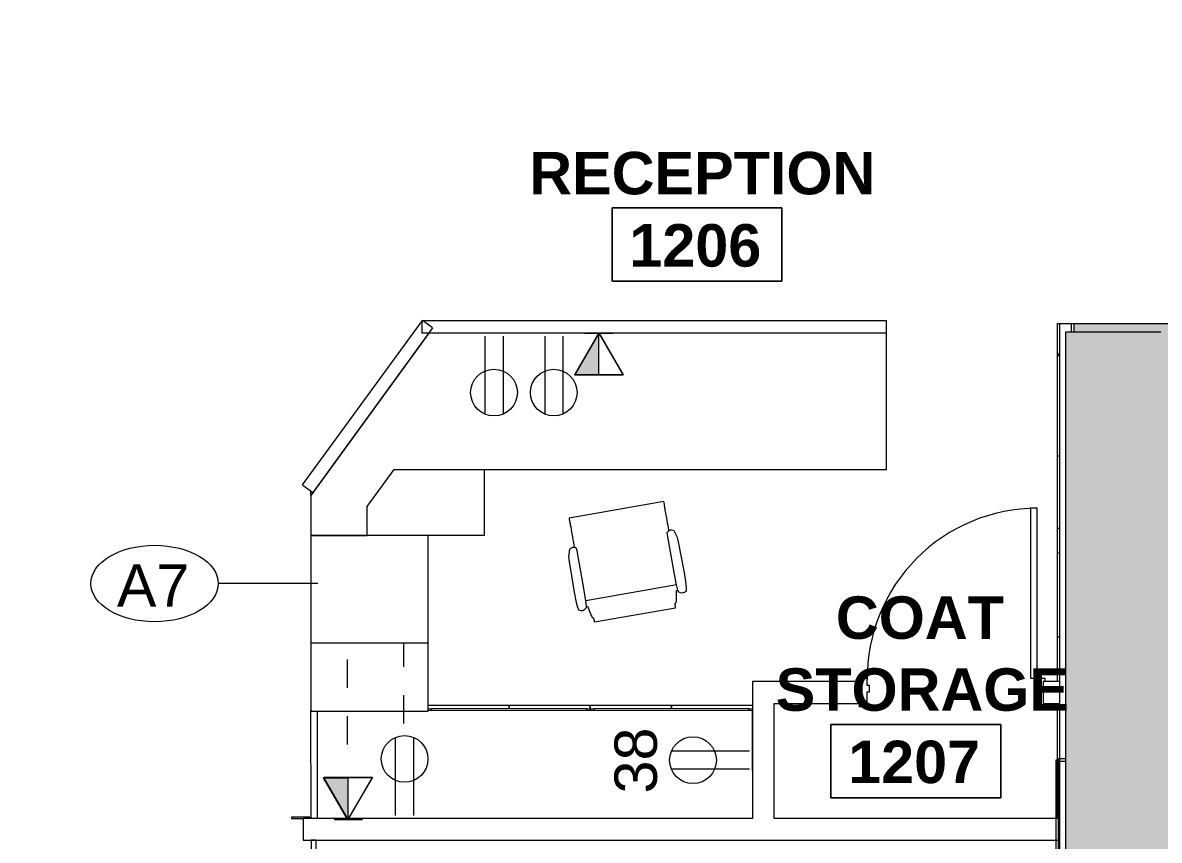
# Model space of a CAD drawing. Header units: inches. Extents: x -326 to 986, y -79 to 1436.
# Drawn here: x 265.2 to 506, y 724.9 to 898.2 of the extents above; entities that cross this region are included whole.
import ezdxf

# ---------------------------------------------------------------- set-up
doc = ezdxf.new("R2010")
doc.units = ezdxf.units.IN
doc.header["$LTSCALE"] = 48
doc.header["$MEASUREMENT"] = 0
doc.linetypes.add('Dash', pattern=[0.25, 0.125, -0.125])
for name, color, linetype, lineweight in [('A-ANNO-NOTE', 4, 'Continuous', 13), ('A-AREA-IDEN', 1, 'Continuous', 9), ('A-DETL', 8, 'Continuous', 9), ('A-DETL-GENF', 247, 'Continuous', 9), ('A-DETL-THIN', 8, 'Continuous', 9), ('A-DOOR', 8, 'Continuous', 13), ('A-GENM', 8, 'Continuous', 9), ('A-GLAZ-CURT', 8, 'Continuous', 9), ('A-WALL', 8, 'Continuous', 13), ('A-WALL-PATT', 8, 'Continuous', 13), ('I-FURN', 47, 'Continuous', 9), ('I-WALL', 8, 'Continuous', 13), ('Q-CASE', 8, 'Continuous', 9), ('Q-SPCQ-IDEN', 8, 'Continuous', 9)]:
    doc.layers.add(name, color=color, linetype=linetype, lineweight=lineweight)
doc.styles.add('Arial', font='arial.ttf', dxfattribs={"height": 9})
doc.styles.add('Swis721 Lt BT', font='swissl.ttf', dxfattribs={"height": 9})
doc.styles.add('Swis721 Lt BT_B', font='', dxfattribs={"height": 9})
doc.styles.get('Swis721 Lt BT_B').set_extended_font_data('Swis721 Lt BT', bold=True)
pattern_1 = [(0, (0, 0), (30.72, 7.68), [1.267, -21.773, 1.267, -21.773, -122.88]), (0, (0, 0), (30.72, 7.68), [-46.08, 1.267, -44.813, 1.267, -21.773, -53.76]), (0, (0, 0), (30.72, 7.68), [-115.2, 1.267, -14.093, 1.267, -37.133]), (120, (11.52, 3.84), (-22.011075, 22.7643), [1.267, -21.773, 1.267, -21.773, -122.88]), (120, (11.52, 3.84), (-22.011075, 22.7643), [-46.08, 1.267, -44.813, 1.267, -21.773, -53.76]), (120, (11.52, 3.84), (-22.011075, 22.7643), [-115.2, 1.267, -14.093, 1.267, -37.133]), (240, (15.36, 19.2), (-8.708925, -30.4443), [1.267, -21.773, 1.267, -21.773, -122.88]), (240, (15.36, 19.2), (-8.708925, -30.4443), [-46.08, 1.267, -44.813, 1.267, -21.773, -53.76]), (240, (15.36, 19.2), (-8.708925, -30.4443), [-115.2, 1.267, -14.093, 1.267, -37.133])]

# ---------------------------------------------------------------- blocks, each defined once
blk = doc.blocks.new('Door - Single - Solid Door-8464396-Level XX  POWER _ SIGNAL NEW')
at = {"layer": 'A-DOOR'}
for p, q in [((-15.63, 2.97), (-14.13, 2.97)), ((-15.63, 2.22), (-15.63, 2.97)), ((-14.13, 2.97), (-14.13, -0.15)), ((22.12, 2.97), (23.62, 2.97)), ((22.12, -0.15), (22.12, 2.97)), ((23.62, 2.97), (23.62, 2.22)), ((-15.63, -3.15), (-15.63, -2.4)), ((-14.13, -0.15), (-13.63, -0.15)), ((-14.13, -1.65), (-14.13, -3.15)), ((-13.63, -1.65), (-14.13, -1.65)), ((-13.63, -0.15), (-13.63, -1.65)), ((21.62, -0.15), (22.12, -0.15)), ((21.62, -1.65), (21.62, -0.15)), ((22.12, -1.65), (21.62, -1.65)), ((22.12, -3.15), (22.12, -1.65)), ((23.62, -2.4), (23.62, -3.15)), ((-14.13, -3.15), (-15.63, -3.15)), ((-12.63, -3.15), (-14.01, -3.15)), ((-14.01, -3.15), (-14.01, -39.15)), ((-12.63, -39.15), (-12.63, -3.15)), ((23.62, -3.15), (22.12, -3.15)), ((-14.01, -39.15), (-12.63, -39.15))]:
    blk.add_line(p, q, dxfattribs=at)
blk.add_arc((-14.01, -3.15), 36, 270, 0.5, dxfattribs=at)
blk = doc.blocks.new('Casework 1 - Casework 1-8306338-Level XX  POWER _ SIGNAL NEW')
at = {"layer": 'Q-CASE'}
for p, q in [((324.48, 800.24), (349.86, 835.12)), ((352.04, 833.53), (326.66, 798.65)), ((349.73, 835.12), (448.19, 835.12)), ((349.73, 835.12), (349.73, 832.43)), ((352.04, 833.53), (349.86, 835.12)), ((448.19, 832.43), (448.19, 835.12)), ((351.24, 832.43), (326.19, 798)), ((448.19, 832.43), (349.73, 832.43)), ((448.19, 832.43), (351.24, 832.43)), ((448.19, 803.51), (448.19, 832.43)), ((338.19, 795.65), (343.9, 803.51)), ((343.9, 803.51), (448.19, 803.51)), ((363.01, 789.61), (363.01, 803.51)), ((324.48, 800.24), (326.66, 798.65)), ((326.19, 798), (326.19, 789.61)), ((326.23, 798.05), (326.23, 798.97)), ((338.19, 789.61), (338.19, 795.65)), ((326.19, 789.61), (326.19, 789.51)), ((326.19, 789.61), (338.19, 789.61)), ((326.19, 789.51), (338.19, 789.51)), ((326.19, 789.51), (326.19, 752.28)), ((338.19, 789.51), (338.19, 789.61)), ((338.19, 789.61), (363.01, 789.61)), ((351.09, 789.51), (338.19, 789.51)), ((351.09, 752.28), (351.09, 789.51)), ((326.19, 752.28), (351.09, 752.28))]:
    blk.add_line(p, q, dxfattribs=at)
blk = doc.blocks.new('Casework 8 - Casework 2-8418156-Level XX  POWER _ SIGNAL NEW')
at = {"layer": 'Q-CASE'}
for p, q in [((963.03, 774.75), (894.3, 774.71)), ((963.04, 762.03), (963.03, 774.75))]:
    blk.add_line(p, q, dxfattribs=at)
blk = doc.blocks.new('CW Cupbd2 - UB 34_5_h x 24_d - 2 Doors - 2 Shelves 2-8683934-Level XX  POWER _ SIGNAL NEW')
at = {"layer": 'Q-CASE'}
for p, q in [((2, -25.61), (2, -25.2)), ((2, -25.61), (2, -26.36)), ((2.75, -25.61), (2, -25.61)), ((19.18, -26.36), (2, -26.36)), ((2.75, -25.2), (2.75, -25.61)), ((2.75, -25.61), (19.18, -25.61)), ((19.18, -26.36), (19.18, -25.61)), ((19.18, -25.61), (35.62, -25.61)), ((19.18, -25.61), (19.18, -26.36)), ((36.36, -26.36), (19.18, -26.36)), ((35.62, -25.61), (35.62, -25.18)), ((36.36, -25.61), (35.62, -25.61))]:
    blk.add_line(p, q, dxfattribs=at)
blk = doc.blocks.new('CW Cupbd2 - UB 34_5_h x 24_d - 2 Doors - 2 Shelves 2-V34-Level XX  POWER _ SIGNAL NEW')
at = {"layer": 'Q-CASE'}
for p, q in [((2.75, -25.61), (2, -25.61)), ((19.18, -26.36), (2, -26.36)), ((2.75, -25.22), (2.75, -25.61)), ((2.75, -25.61), (19.18, -25.61)), ((19.18, -26.36), (19.18, -25.61)), ((19.18, -25.61), (35.62, -25.61)), ((19.18, -25.61), (19.18, -26.36)), ((36.37, -26.36), (19.18, -26.36)), ((35.62, -25.61), (35.62, -25.2)), ((36.37, -25.61), (35.62, -25.61)), ((36.37, -25.61), (36.37, -25.2)), ((36.37, -26.36), (36.37, -25.61))]:
    blk.add_line(p, q, dxfattribs=at)
blk = doc.blocks.new('Casework 10 - Casework 2-8418184-Level XX  POWER _ SIGNAL NEW')
at = {"layer": 'Q-CASE'}
for p, q in [((729.16, 793.23), (729.17, 770.36)), ((730.65, 770.36), (730.64, 793.11))]:
    blk.add_line(p, q, dxfattribs=at)
blk = doc.blocks.new('HermanMiller_Collection_Eames_AluminumGroup_MgmtChair1 - Casters Manual Hgt Adj-8423446-Level XX  POWER _ SIGNAL NEW')
at = {"layer": 'I-FURN'}
for p, q in [((-6.49, 11.73), (-7.1, 11.63)), ((-6.88, 9.85), (-6.65, 9.83)), ((-6.65, 9.83), (-6.65, 9.58)), ((-6.65, 9.83), (-5.49, 9.76)), ((-5.72, 11.8), (-6.49, 11.73)), ((-5.07, 11.83), (-5.72, 11.8)), ((-5.49, 9.76), (-2.81, 9.72)), ((-5.49, -9.76), (-5.49, 9.76)), ((-3.21, 11.88), (-5.07, 11.83)), ((3.79, 11.79), (-3.21, 11.88)), ((-2.81, 9.72), (5.28, 9.72)), ((4.38, 11.72), (3.79, 11.79)), ((5.89, 11.24), (4.38, 11.72)), ((5.28, 9.72), (5.78, 9.77)), ((12.44, -10.17), (12.44, 10.17)), ((-10.2, 8.71), (-10.2, -8.71)), ((-9.1, 9.03), (-9.36, 8.77)), ((-8.96, 9.1), (-9.1, 9.03)), ((-8.72, 9.18), (-8.96, 9.1)), ((-6.65, 9.58), (-8.72, 9.18)), ((-9.36, -8.77), (-9.1, -9.03)), ((-9.1, -9.03), (-8.72, -9.18)), ((-8.72, -9.18), (-6.65, -9.58)), ((-6.65, -9.58), (-6.65, -9.83)), ((-7.1, -11.63), (-6.49, -11.73)), ((-6.65, -9.83), (-6.88, -9.85)), ((-6.65, -9.83), (-5.49, -9.76)), ((-6.49, -11.73), (-5.72, -11.8)), ((-5.72, -11.8), (-5.07, -11.83)), ((-5.49, -9.76), (-2.81, -9.72)), ((-5.07, -11.83), (-3.21, -11.88)), ((-3.21, -11.88), (3.79, -11.79)), ((-2.81, -9.72), (5.28, -9.72)), ((3.79, -11.79), (4.38, -11.72)), ((4.38, -11.72), (5.89, -11.24)), ((5.28, -9.72), (5.78, -9.77))]:
    blk.add_line(p, q, dxfattribs=at)
for centre, radius, start, end in [((-6.03, 10.85), 1.32, 144.065, 229.935), ((5.36, 10.43), 0.781, 302.3218, 343.1534), ((5.03, 10.51), 1.12, 343.9109, 40.257), ((-6.03, -10.85), 1.32, 130.065, 215.935), ((5.36, -10.43), 0.781, 16.8466, 57.6782), ((5.03, -10.51), 1.12, 319.743, 16.0891)]:
    blk.add_arc(centre, radius, start, end, dxfattribs=at)
for points in [[(10.52, 10.17), (9.78, 10.17), (8.3, 10.18), (6.84, 10.2), (6.11, 10.2)], [(11.49, 10.21), (11.33, 10.21), (11, 10.19), (10.68, 10.17), (10.52, 10.17)], [(6.11, -10.2), (6.84, -10.2), (8.3, -10.18), (9.78, -10.17), (10.52, -10.17)], [(10.52, -10.17), (10.68, -10.17), (11, -10.19), (11.33, -10.21), (11.49, -10.21)]]:
    blk.add_open_spline(points, degree=3, dxfattribs=at)
for points, knots in [([(12.44, 10.17), (12.44, 10.17), (12.43, 10.18), (12.4, 10.19), (12.34, 10.19), (12.27, 10.2), (12.19, 10.21), (12.05, 10.21), (11.82, 10.22), (11.61, 10.22), (11.49, 10.21)], [0, 0, 0, 0, 0.090909, 0.181818, 0.272727, 0.363636, 0.454545, 0.545455, 0.727273, 1, 1, 1, 1]), ([(-9.36, 8.77), (-9.55, 8.77), (-9.82, 8.76), (-10.04, 8.74), (-10.13, 8.73), (-10.18, 8.72), (-10.2, 8.72), (-10.2, 8.71)], [0, 0, 0, 0, 0.444444, 0.666667, 0.777778, 0.888889, 1, 1, 1, 1]), ([(-10.2, -8.71), (-10.2, -8.72), (-10.18, -8.72), (-10.13, -8.73), (-10.07, -8.74), (-9.98, -8.75), (-9.88, -8.76), (-9.73, -8.76), (-9.55, -8.77), (-9.41, -8.77), (-9.36, -8.77)], [0, 0, 0, 0, 0.111111, 0.222222, 0.333333, 0.444444, 0.555556, 0.666667, 0.888889, 1, 1, 1, 1]), ([(11.49, -10.21), (11.57, -10.22), (11.74, -10.22), (12.06, -10.21), (12.36, -10.2), (12.43, -10.18), (12.44, -10.17)], [0, 0, 0, 0, 0.181818, 0.363636, 0.727273, 1, 1, 1, 1])]:
    blk.add_open_spline(points, degree=3, knots=knots, dxfattribs=at)
blk = doc.blocks.new('base 2 - base 2-8487352-Level XX  POWER _ SIGNAL NEW')
at = {"layer": 'A-GENM'}
for p, q in [((326, 729.81), (322.14, 729.81)), ((322.14, 729.81), (322.14, 729.53)), ((326, 729.53), (326, 729.81)), ((322.14, 729.53), (324.58, 729.53))]:
    blk.add_line(p, q, dxfattribs=at)
blk = doc.blocks.new('System Panel - Glazed-8646650-Level XX  POWER _ SIGNAL NEW')
at = {"layer": 'A-GLAZ-CURT'}
for p, q in [((3.19, 1.75), (-3.19, 1.75)), ((-3.19, 1.75), (-3.19, 0.75)), ((-3.19, 0.75), (3.19, 0.75)), ((3.19, 0.75), (3.19, 1.75))]:
    blk.add_line(p, q, dxfattribs=at)
blk = doc.blocks.new('Room Tag - Room Name and Number-3379422-Level XX  POWER _ SIGNAL NEW')
at = {"layer": 'A-AREA-IDEN'}
for p, q in [((-0.1881, -0.1636), (-0.1881, -0.0018)), ((-0.1881, -0.0018), (0.1869, -0.0018)), ((0.1869, -0.0018), (-0.1881, -0.0018)), ((-0.1881, -0.0018), (-0.1881, -0.1636)), ((0.1869, -0.0018), (0.1869, -0.1636)), ((0.1869, -0.1636), (0.1869, -0.0018)), ((0.1869, -0.1636), (-0.1881, -0.1636)), ((-0.1881, -0.1636), (0.1869, -0.1636))]:
    blk.add_line(p, q, dxfattribs=at)
blk = doc.blocks.new('Appliance_Specialty Equipment Tag - Standard-3515593-Level XX  POWER _ SIGNAL NEW')
at = {"layer": 'Q-SPCQ-IDEN'}
blk.add_ellipse((-0.0499, 0.0037), major_axis=(-0.1406, 0), ratio=0.600473, dxfattribs=at)

msp = doc.modelspace()

# ---------------------------------------------------------------- hatches: boundary and pattern name
at = {"layer": 'A-ANNO-NOTE'}
for points in [[(387.25, 823.56), (382.09, 823.56), (387.25, 832.5)], [(334.1, 729.21), (334.1, 738.14), (328.94, 738.14)]]:
    msp.add_hatch(color=256, dxfattribs=at).paths.add_polyline_path(points, flags=0)
at = {"layer": 'A-DETL-GENF'}
h = msp.add_hatch(color=256, dxfattribs=at)
h.paths.add_polyline_path([(858.61, -77.72), (982.64, -77.72), (982.64, -13.14), (735.72, 233.78), (660.14, 233.78), (660.14, 219.53), (734.76, 219.53), (968.39, -14.09), (968.39, -63.34), (738.06, -63.33), (687.39, -12.66), (687.39, -5.72), (673.14, -5.72), (673.14, -18.75), (732.1, -77.72), (764.21, -77.72)], flags=0)
h.paths.add_polyline_path([(962.64, 574.97), (984.64, 574.97), (984.64, 836.48), (964.39, 836.48), (964.39, 591.66), (506.39, 591.66), (506.39, 832.6), (486.14, 832.6), (486.14, 574.97), (910.69, 574.97)], flags=0)
h.paths.add_polyline_path([(877.02, 784.61), (912.77, 784.61), (912.77, 820.36), (902.33, 820.38), (902.33, 832.42), (879.64, 832.42), (879.64, 820.38), (875.64, 820.38), (875.64, 819.13), (594.64, 819.13), (594.64, 832.42), (571.89, 832.42), (571.89, 819.36), (558.02, 819.36), (558.02, 784.61), (593.77, 784.61), (593.77, 808.46), (877.02, 808.46), (877.02, 786.48)], flags=0)
h.paths.add_polyline_path([(508.14, 938.1), (508.14, 1417.55), (607.64, 1417.55), (607.64, 1188.97), (558.14, 1188.97), (558.14, 1174.05), (964.39, 1174.05), (964.39, 938.91), (984.64, 938.91), (984.64, 1193.86), (622.89, 1193.86), (622.89, 1433.6), (486.14, 1433.6), (486.14, 938.1), (506.89, 938.1)], flags=0)
h.paths.add_polyline_path([(8.14, 1117.53), (22.64, 1117.53), (22.64, 1191.89), (-219.48, 1434.01), (-288.01, 1434.01), (-288.01, 1182.01), (-228.61, 1122.61), (-176.25, 1122.61), (-176.25, 1138.46), (-224.25, 1138.46), (-274.61, 1190.61), (-274.61, 1419.61), (-225.31, 1419.61), (8.14, 1186.16), (8.14, 1152.98)], flags=0)
at = {"layer": 'A-WALL-PATT'}
h = msp.add_hatch(dxfattribs=at)
h.set_pattern_fill('FP1_1', color=256, style=0, pattern_type=2)
h.set_pattern_definition(pattern_1)
h.paths.add_polyline_path([(484.89, 573.22), (484.89, 724.9), (484.64, 724.88), (484.64, 573.22)], flags=0)
h.paths.add_polyline_path([(484.64, 729.53), (484.89, 729.53), (484.89, 753.9), (484.39, 753.9), (484.39, 741.91), (484.64, 741.91), (484.64, 741.67)], flags=0)
h.paths.add_polyline_path([(484.89, 758.53), (484.89, 834.35), (484.39, 834.35), (484.39, 758.53)], flags=0)
at = {"layer": 'A-WALL-PATT', "lineweight": 9}
h = msp.add_hatch(dxfattribs=at)
h.set_pattern_fill('FP1_1', color=256, style=0, pattern_type=2)
h.set_pattern_definition(pattern_1)
h.paths.add_polyline_path([(487.89, 832.6), (487.89, 834.35), (487.39, 834.35), (487.39, 832.6)], flags=0)
at = {"layer": 'A-WALL-PATT'}
for points in [[(504.19, 832.6), (504.64, 832.6), (504.64, 834.35), (487.89, 834.35), (487.89, 832.6)], [(507.87, 591.66), (508.14, 591.66), (508.14, 834.35), (504.64, 834.35), (504.64, 832.6), (506.39, 832.6), (506.39, 591.66)]]:
    msp.add_hatch(color=256, dxfattribs=at).paths.add_polyline_path(points, flags=0)

# ---------------------------------------------------------------- linework, layer by layer
at = {"layer": 'A-ANNO-NOTE'}
for p, q in [((363.12, 831.78), (363.12, 815.25)), ((363.12, 831.78), (363.12, 815.25)), ((366.96, 831.78), (366.96, 815.25)), ((375.8, 831.78), (375.8, 815.25)), ((375.8, 831.78), (375.8, 815.25)), ((379.63, 831.78), (379.63, 815.25)), ((387.25, 832.5), (382.09, 823.56)), ((387.25, 832.5), (382.09, 823.56)), ((387.29, 832.43), (382.13, 823.5)), ((384.29, 832.43), (390.29, 832.43)), ((387.25, 823.56), (387.25, 832.5)), ((387.25, 832.5), (392.41, 823.56)), ((387.29, 832.43), (392.45, 823.5)), ((382.09, 823.56), (387.25, 823.56)), ((392.41, 823.56), (382.09, 823.56)), ((392.45, 823.5), (382.13, 823.5)), ((344.19, 730.18), (344.19, 746.71)), ((344.19, 730.18), (344.19, 746.71)), ((348.02, 730.18), (348.02, 746.71)), ((419.18, 743.79), (402.65, 743.79)), ((419.18, 739.96), (402.65, 739.96)), ((419.18, 739.96), (402.65, 739.96)), ((328.94, 738.14), (334.1, 738.14)), ((334.1, 729.21), (328.94, 738.14)), ((334.1, 729.21), (328.94, 738.14)), ((339.26, 738.14), (328.94, 738.14)), ((334.14, 729.28), (328.98, 738.21)), ((339.3, 738.21), (328.98, 738.21)), ((334.1, 738.14), (334.1, 729.21)), ((334.1, 729.21), (339.26, 738.14)), ((334.14, 729.28), (339.3, 738.21)), ((331.14, 729.28), (337.14, 729.28))]:
    msp.add_line(p, q, dxfattribs=at)
for centre in [(365.04, 819.81), (377.71, 819.81), (346.1, 742.14), (407.21, 741.88)]:
    msp.add_circle(centre, 4.95, dxfattribs=at)
at = {"layer": 'A-DETL', "linetype": 'Dash'}
for p, q in [((333.99, 745.2), (333.99, 766.78)), ((345.96, 749.64), (345.96, 766.78))]:
    msp.add_line(p, q, dxfattribs=at)
at = {"layer": 'A-DETL-THIN'}
for p, q in [((486.14, 832.6), (486.14, 574.97)), ((506.39, 832.6), (486.14, 832.6)), ((326.23, 766.78), (351.09, 766.78))]:
    msp.add_line(p, q, dxfattribs=at)
at = {"layer": 'A-WALL'}
for p, q in [((484.89, 834.35), (484.89, 573.72)), ((487.39, 834.35), (487.39, 832.6)), ((419.83, 758.53), (419.83, 729.53)), ((442.89, 758.53), (419.83, 758.53)), ((442.89, 753.9), (442.89, 758.53)), ((484.89, 758.53), (481.39, 758.53)), ((481.39, 758.53), (481.39, 753.9)), ((424.45, 729.53), (424.45, 753.9)), ((424.45, 753.9), (442.89, 753.9)), ((481.39, 753.9), (484.89, 753.9)), ((419.83, 729.53), (324.58, 729.53)), ((324.58, 729.53), (324.58, 724.9)), ((484.89, 729.53), (424.45, 729.53)), ((324.58, 724.9), (484.89, 724.9))]:
    msp.add_line(p, q, dxfattribs=at)
at = {"layer": 'I-WALL'}
for p, q in [((487.89, 834.35), (484.39, 834.35)), ((484.39, 834.35), (484.39, 758.53)), ((508.14, 834.35), (487.89, 834.35)), ((487.89, 834.35), (487.89, 832.6)), ((484.39, 753.9), (484.39, 729.53)), ((484.14, 741.91), (484.14, 568.58)), ((484.64, 741.91), (484.14, 741.91)), ((486.14, 742.16), (484.64, 742.16)), ((484.64, 742.16), (484.64, 741.66)), ((484.64, 568.58), (484.64, 741.66)), ((484.64, 741.66), (486.14, 741.66))]:
    msp.add_line(p, q, dxfattribs=at)
at = {"layer": 'Q-SPCQ-IDEN'}
msp.add_line((327.68, 779.33), (306.62, 779.33), dxfattribs=at)

# ---------------------------------------------------------------- block references
at = {"layer": 'A-AREA-IDEN', "xscale": 95.99999999999994, "yscale": 95.99999999999994, "zscale": 95.99999999999994}
for p in [(408.13, 859.12), (454.5, 749.61)]:
    msp.add_blockref('Room Tag - Room Name and Number-3379422-Level XX  POWER _ SIGNAL NEW', p, dxfattribs=at)
at = {"layer": 'A-DOOR', "rotation": 180}
msp.add_blockref('Door - Single - Solid Door-8464396-Level XX  POWER _ SIGNAL NEW', (466.14, 756.13), dxfattribs=at)
at = {"layer": 'A-GENM'}
msp.add_blockref('base 2 - base 2-8487352-Level XX  POWER _ SIGNAL NEW', (0, 0), dxfattribs=at)
at = {"layer": 'A-GLAZ-CURT', "rotation": 89.99999999999991}
msp.add_blockref('System Panel - Glazed-8646650-Level XX  POWER _ SIGNAL NEW', (328.08, 721.71), dxfattribs=at)
at = {"layer": 'I-FURN', "rotation": 99.9999999999984}
msp.add_blockref('HermanMiller_Collection_Eames_AluminumGroup_MgmtChair1 - Casters Manual Hgt Adj-8423446-Level XX  POWER _ SIGNAL NEW', (393.15, 782.73), dxfattribs=at)
at = {"layer": 'Q-CASE'}
for name, p in [('Casework 1 - Casework 1-8306338-Level XX  POWER _ SIGNAL NEW', (0, 0)), ('Casework 10 - Casework 2-8418184-Level XX  POWER _ SIGNAL NEW', (-402.98, -40.83)), ('Casework 8 - Casework 2-8418156-Level XX  POWER _ SIGNAL NEW', (-543.21, -22.37))]:
    msp.add_blockref(name, p, dxfattribs=at)
at = {"layer": 'Q-CASE', "rotation": 180}
for name, p in [('CW Cupbd2 - UB 34_5_h x 24_d - 2 Doors - 2 Shelves 2-8683934-Level XX  POWER _ SIGNAL NEW', (387.45, 727.16)), ('CW Cupbd2 - UB 34_5_h x 24_d - 2 Doors - 2 Shelves 2-V34-Level XX  POWER _ SIGNAL NEW', (421.82, 727.16))]:
    msp.add_blockref(name, p, dxfattribs=at)
at = {"layer": 'Q-SPCQ-IDEN', "xscale": 95.99999999999994, "yscale": 95.99999999999994, "zscale": 95.99999999999994}
msp.add_blockref('Appliance_Specialty Equipment Tag - Standard-3515593-Level XX  POWER _ SIGNAL NEW', (297.9, 778.97), dxfattribs=at)

# ---------------------------------------------------------------- texts
at = {"layer": 'A-ANNO-NOTE', "insert": (390.57, 734.82), "char_height": 9, "width": 16.362, "attachment_point": 1, "rotation": 90, "style": 'Swis721 Lt BT'}
msp.add_mtext('38', dxfattribs=at)
at = {"layer": 'A-AREA-IDEN', "char_height": 9, "attachment_point": 1, "style": 'Swis721 Lt BT_B'}
for s, insert, width in [('RECEPTION', (372.52, 870.83), 86.052), ('1206', (393.72, 855.51), 33.936), ('COAT', (437.49, 776.6), 41.208), ('STORAGE', (424.74, 761.35), 71.811), ('1207', (440.09, 746.01), 33.936)]:
    msp.add_mtext(s, dxfattribs=dict(at, insert=insert, width=width))
at = {"layer": 'Q-SPCQ-IDEN', "insert": (285.12, 783.42), "char_height": 9, "width": 18.786, "attachment_point": 1, "style": 'Arial'}
msp.add_mtext('A7', dxfattribs=at)

doc.saveas('drawing.dxf')
